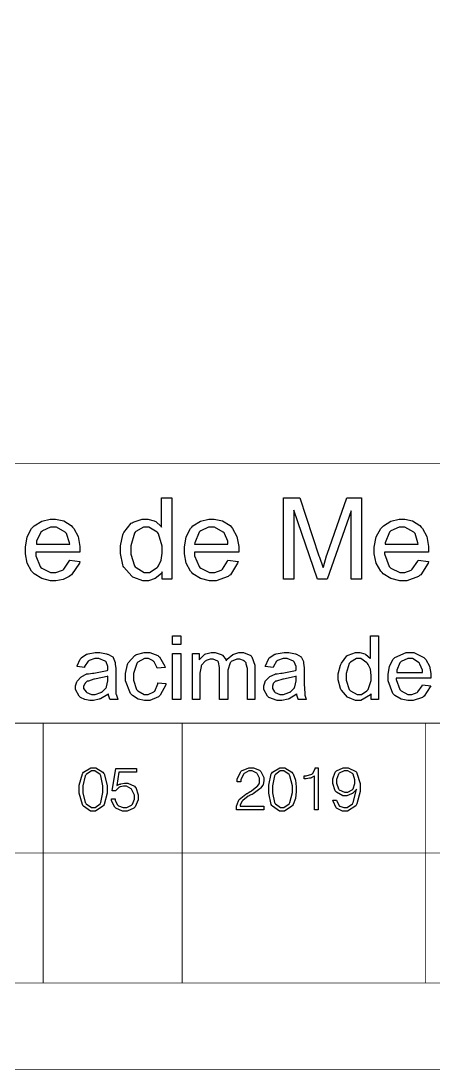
# Model space of a CAD drawing. Extents: x 0 to 210, y 0 to 297.
# Drawn here: x 86.9 to 110.7, y -0.4 to 60.2 of the extents above; entities that cross this region are included whole.
import ezdxf

# ---------------------------------------------------------------- set-up
doc = ezdxf.new("R2010")
doc.units = 0
doc.header["$MEASUREMENT"] = 0
for name, color, linetype in [('C00-00-00-BLACK', 7, 'Continuous'), ('C59-59-59', 251, 'Continuous'), ('CFF-7E-00', 30, 'Continuous')]:
    doc.layers.add(name, color=color, linetype=linetype)

msp = doc.modelspace()

# ---------------------------------------------------------------- linework, layer by layer
at = {"layer": 'C00-00-00-BLACK', "const_width": 0.0423}
msp.add_lwpolyline([(0.0427, -0.3886), (210.36, -0.3886), (210.36, 296.883), (0.0427, 296.883), (0.0427, -0.3886)], close=True, dxfattribs=at)
at = {"layer": 'C00-00-00-BLACK'}
for points in [[(95.0433, 27.9273), (95.0433, 28.3531), (94.9896, 28.2677), (94.6408, 27.9701), (94.2414, 27.8419), (94.1091, 27.8419), (93.919, 27.8419), (93.4007, 28.0224), (93.3482, 28.0541), (93.2836, 28.0968), (92.8261, 28.6274), (92.7943, 28.6907), (92.7626, 28.7652), (92.625, 29.4087), (92.625, 29.6223), (92.625, 29.8566), (92.7626, 30.4822), (92.7943, 30.5566), (92.8261, 30.62), (93.2519, 31.1602), (93.3055, 31.1919), (93.3581, 31.2236), (93.89, 31.4027), (94.0675, 31.4027), (94.2054, 31.4027), (94.5776, 31.298), (94.6203, 31.276), (94.6616, 31.2553), (94.9798, 30.97), (95.002, 30.9383), (95.002, 32.6333), (95.5947, 32.6333), (95.5947, 27.9273), (95.0433, 27.9273)], [(102.042, 27.9273), (102.042, 32.6333), (102.975, 32.6333), (104.076, 29.2847), (104.108, 29.2117), (104.308, 28.6494), (104.33, 28.6067), (104.34, 28.6494), (104.523, 29.2847), (104.545, 29.3688), (105.687, 32.6333), (106.537, 32.6333), (106.537, 27.9273), (105.945, 27.9273), (105.945, 31.8685), (104.545, 27.9273), (103.992, 27.9273), (102.635, 31.9112), (102.635, 27.9273), (102.042, 27.9273)], [(89.6994, 29.0298), (90.2945, 28.9457), (90.2628, 28.8616), (89.8052, 28.1823), (89.7421, 28.1382), (89.6772, 28.0858), (89.3177, 27.9122), (88.9042, 27.8419), (88.7677, 27.8419), (88.5984, 27.8419), (88.0925, 27.9645), (87.6529, 28.236), (87.5799, 28.3104), (87.5055, 28.3848), (87.2561, 28.8506), (87.1569, 29.3991), (87.1569, 29.581), (87.1569, 29.7794), (87.2561, 30.372), (87.5055, 30.8653), (87.5799, 30.9383), (87.6529, 31.0128), (88.0869, 31.2829), (88.5652, 31.4027), (88.725, 31.4027), (88.8834, 31.4027), (89.3604, 31.298), (89.7943, 31.0238), (89.8687, 30.9383), (89.9432, 30.8653), (90.1926, 30.3926), (90.2945, 29.8152), (90.2945, 29.6223), (90.2945, 29.6223), (90.2945, 29.5272), (90.2945, 29.4955), (87.7492, 29.4955), (87.7492, 29.2737), (88.0029, 28.6604), (88.0456, 28.6067), (88.0981, 28.5654), (88.5994, 28.3104), (88.7677, 28.3104), (88.9042, 28.3104), (89.2859, 28.4593), (89.3177, 28.4799), (89.359, 28.5116), (89.6676, 28.9664), (89.6994, 29.0298)], [(87.7919, 29.9613), (89.6994, 29.9613), (89.6881, 30.0357), (89.5078, 30.5676), (89.487, 30.5993), (89.4334, 30.6531), (88.9332, 30.9383), (88.7677, 30.9383), (88.597, 30.9383), (88.1295, 30.7261), (88.0883, 30.6834), (88.0456, 30.6421), (87.7919, 30.1322), (87.7919, 29.9613)], [(93.2201, 29.6223), (93.2201, 29.3798), (93.4325, 28.7032), (93.4752, 28.6494), (93.5274, 28.597), (93.9945, 28.3104), (94.1518, 28.3104), (94.3102, 28.3104), (94.7469, 28.597), (94.7896, 28.6494), (94.8312, 28.6921), (94.9798, 29.0201), (95.0433, 29.4418), (95.0433, 29.581), (95.0433, 29.8359), (94.8312, 30.547), (94.7896, 30.5993), (94.7469, 30.6531), (94.2675, 30.9383), (94.1091, 30.9383), (93.9504, 30.9383), (93.5164, 30.6848), (93.4752, 30.6421), (93.4325, 30.5897), (93.2201, 29.8649), (93.2201, 29.6223)], [(98.8191, 29.0298), (99.4117, 28.9457), (99.3895, 28.8616), (98.9679, 28.1823), (98.9044, 28.1382), (98.8399, 28.0858), (98.1548, 27.8419), (97.9276, 27.8419), (97.7579, 27.8419), (97.2538, 27.9645), (96.8128, 28.236), (96.7398, 28.3104), (96.6653, 28.3848), (96.4159, 28.8506), (96.3165, 29.3991), (96.3165, 29.581), (96.3165, 29.7794), (96.4159, 30.372), (96.6653, 30.8653), (96.7398, 30.9383), (96.8128, 31.0128), (97.2481, 31.2829), (97.7251, 31.4027), (97.8849, 31.4027), (98.0433, 31.4027), (98.5213, 31.298), (98.957, 31.0238), (99.0314, 30.9383), (99.0946, 30.8653), (99.3373, 30.3926), (99.4544, 29.8152), (99.4544, 29.6223), (99.4544, 29.6223), (99.4544, 29.5272), (99.4544, 29.4955), (96.9091, 29.4955), (96.9091, 29.2737), (97.1642, 28.6604), (97.2083, 28.6067), (97.2605, 28.5654), (97.7607, 28.3104), (97.9276, 28.3104), (98.0641, 28.3104), (98.4345, 28.4593), (98.4772, 28.4799), (98.509, 28.5116), (98.7972, 28.9664), (98.8191, 29.0298)], [(96.9091, 29.9613), (98.8191, 29.9613), (98.8191, 30.1212), (98.6374, 30.5676), (98.6056, 30.5993), (98.5629, 30.6531), (98.0542, 30.9383), (97.8849, 30.9383), (97.7152, 30.9383), (97.2605, 30.7261), (97.2083, 30.6834), (97.1642, 30.6421), (96.9186, 30.0357), (96.9091, 29.9613)], [(109.802, 29.0298), (110.398, 28.9457), (110.375, 28.8616), (109.95, 28.1823), (109.886, 28.1382), (109.823, 28.0858), (109.141, 27.8419), (108.913, 27.8419), (108.74, 27.8419), (108.222, 27.9645), (107.789, 28.236), (107.725, 28.3104), (107.651, 28.3848), (107.38, 28.8506), (107.257, 29.3991), (107.257, 29.581), (107.257, 29.7794), (107.38, 30.372), (107.651, 30.8653), (107.725, 30.9383), (107.798, 31.0128), (108.233, 31.2829), (108.711, 31.4027), (108.87, 31.4027), (109.024, 31.4027), (109.484, 31.298), (109.897, 31.0238), (109.971, 30.9383), (110.046, 30.8653), (110.295, 30.3926), (110.398, 29.8152), (110.398, 29.6223), (110.398, 29.6223), (110.398, 29.5272), (110.398, 29.4955), (107.852, 29.4955), (107.862, 29.4004), (108.137, 28.6604), (108.191, 28.6067), (108.233, 28.5654), (108.742, 28.3104), (108.913, 28.3104), (109.04, 28.3104), (109.389, 28.4593), (109.422, 28.4799), (109.463, 28.5116), (109.78, 28.9664), (109.802, 29.0298)], [(107.895, 29.9613), (109.802, 29.9613), (109.791, 30.0357), (109.621, 30.5676), (109.59, 30.5993), (109.547, 30.6531), (109.039, 30.9383), (108.87, 30.9383), (108.7, 30.9383), (108.233, 30.7261), (108.191, 30.6834), (108.149, 30.6421), (107.904, 30.0357), (107.895, 29.9613)], [(95.6359, 24.1543), (95.6359, 24.6641), (96.1044, 24.6641), (96.1044, 24.1543), (95.6359, 24.1543)], [(107.087, 20.9765), (107.087, 21.3155), (107.045, 21.2521), (106.504, 20.9338), (106.325, 20.9338), (106.186, 20.9338), (105.815, 21.0716), (105.773, 21.1033), (105.719, 21.1253), (105.37, 21.5167), (105.35, 21.569), (105.327, 21.6228), (105.18, 22.1244), (105.18, 22.2911), (105.18, 22.4717), (105.317, 22.9581), (105.35, 23.0105), (105.37, 23.0753), (105.687, 23.4983), (105.73, 23.519), (105.773, 23.5507), (106.186, 23.6885), (106.325, 23.6885), (106.43, 23.6885), (106.717, 23.6251), (106.748, 23.6031), (106.78, 23.5824), (107.033, 23.3715), (107.045, 23.3495), (107.045, 24.6641), (107.513, 24.6641), (107.513, 20.9765), (107.087, 20.9765)], [(91.9484, 21.3155), (91.9057, 21.2742), (91.4809, 21.0289), (91.4396, 21.0178), (91.4065, 20.9972), (91.0802, 20.9338), (90.9712, 20.9338), (90.8706, 20.9338), (90.5686, 20.9765), (90.3263, 21.1046), (90.2945, 21.146), (90.2518, 21.1777), (90.0409, 21.5663), (90.0409, 21.6958), (90.0409, 21.7813), (90.1139, 22.0031), (90.1252, 22.0348), (90.1457, 22.0679), (90.3471, 22.2815), (90.3785, 22.2911), (90.3993, 22.3132), (90.6431, 22.451), (90.6748, 22.4607), (90.781, 22.4607), (91.0195, 22.5034), (91.0992, 22.5034), (91.1835, 22.5144), (91.8626, 22.6508), (91.9057, 22.6715), (91.9057, 22.7046), (91.9057, 22.7762), (91.9057, 22.7996), (91.9057, 22.8947), (91.7995, 23.1593), (91.7787, 23.18), (91.7469, 23.202), (91.3874, 23.3495), (91.2675, 23.3495), (91.1504, 23.3495), (90.8223, 23.2447), (90.8018, 23.2227), (90.7701, 23.202), (90.5577, 22.8837), (90.5482, 22.841), (90.1252, 22.8837), (90.1347, 22.9264), (90.3041, 23.3178), (90.3372, 23.3495), (90.358, 23.3812), (90.6748, 23.5934), (90.7175, 23.6031), (90.7591, 23.6251), (91.1722, 23.6885), (91.3102, 23.6885), (91.4481, 23.6885), (91.8312, 23.6251), (91.8626, 23.6031), (91.9043, 23.5934), (92.1798, 23.4556), (92.2017, 23.4335), (92.2115, 23.4129), (92.3177, 23.1276), (92.3286, 23.0959), (92.3286, 23.0008), (92.3713, 22.7858), (92.3713, 22.7142), (92.3713, 22.0762), (92.3713, 21.886), (92.3713, 21.4588), (92.3713, 21.3155), (92.3809, 21.2838), (92.487, 20.9985), (92.498, 20.9765), (92.0323, 20.9765), (92.0214, 20.9985), (91.9484, 21.2369), (91.9484, 21.3155)], [(94.7896, 21.9494), (95.2556, 21.9081), (95.2444, 21.824), (94.9262, 21.2301), (94.8739, 21.1873), (94.82, 21.146), (94.3183, 20.9338), (94.1518, 20.9338), (94.0234, 20.9338), (93.6431, 21.0082), (93.3154, 21.2094), (93.2628, 21.2728), (93.2092, 21.3362), (92.9238, 22.0527), (92.9238, 22.2911), (92.9238, 22.4827), (93.0286, 23.0008), (93.0508, 23.0532), (93.0822, 23.1069), (93.4628, 23.53), (93.5164, 23.5617), (93.5577, 23.5838), (94.0029, 23.6885), (94.1518, 23.6885), (94.3211, 23.6885), (94.7896, 23.519), (94.8323, 23.4763), (94.8849, 23.4446), (95.1907, 22.9154), (95.213, 22.841), (94.7469, 22.7996), (94.736, 22.8424), (94.5677, 23.1593), (94.5363, 23.18), (94.5141, 23.2117), (94.2414, 23.3495), (94.1518, 23.3495), (94.0139, 23.3495), (93.6336, 23.1386), (93.6018, 23.0959), (93.5701, 23.0546), (93.3898, 22.4827), (93.3898, 22.2911), (93.3898, 22.101), (93.5591, 21.569), (93.6018, 21.5263), (93.6336, 21.485), (93.9892, 21.2728), (94.1091, 21.2728), (94.2262, 21.2728), (94.5459, 21.4216), (94.5776, 21.4423), (94.6094, 21.474), (94.7787, 21.897), (94.7896, 21.9494)], [(95.6359, 20.9765), (95.6359, 23.6457), (96.1044, 23.6457), (96.1044, 20.9765), (95.6359, 20.9765)], [(96.7825, 20.9765), (96.7825, 23.6457), (97.1628, 23.6457), (97.1628, 23.2654), (97.1846, 23.2971), (97.4729, 23.5824), (97.5046, 23.6031), (97.5459, 23.6141), (97.8641, 23.6885), (97.9703, 23.6885), (98.0969, 23.6885), (98.4458, 23.5838), (98.4772, 23.5617), (98.509, 23.552), (98.7242, 23.2654), (98.7351, 23.2227), (98.7873, 23.3081), (99.1097, 23.5838), (99.4625, 23.6885), (99.5811, 23.6885), (99.7299, 23.6885), (100.143, 23.519), (100.177, 23.4763), (100.208, 23.4446), (100.389, 22.9609), (100.389, 22.7996), (100.389, 20.9765), (99.9628, 20.9765), (99.9628, 22.6715), (99.9628, 22.768), (99.8873, 23.0325), (99.8774, 23.0532), (99.8774, 23.0959), (99.7712, 23.2131), (99.7507, 23.2227), (99.7285, 23.2447), (99.5218, 23.3068), (99.4544, 23.3068), (99.3373, 23.3068), (99.0205, 23.1703), (98.9887, 23.1372), (98.957, 23.1056), (98.8191, 22.6853), (98.8191, 22.5447), (98.8191, 20.9765), (98.3506, 20.9765), (98.3506, 22.7142), (98.3506, 22.8314), (98.2761, 23.1483), (98.2666, 23.18), (98.2444, 23.202), (97.9745, 23.3068), (97.8849, 23.3068), (97.7995, 23.3068), (97.5678, 23.2337), (97.5473, 23.2227), (97.5141, 23.202), (97.3018, 22.9581), (97.2922, 22.9264), (97.2813, 22.8947), (97.2083, 22.5061), (97.2083, 22.3752), (97.2083, 20.9765), (96.7825, 20.9765)], [(102.804, 21.3155), (102.762, 21.2742), (102.37, 21.0289), (102.339, 21.0178), (102.296, 20.9972), (101.946, 20.9338), (101.83, 20.9338), (101.659, 20.9338), (101.192, 21.1046), (101.151, 21.146), (101.108, 21.1777), (100.896, 21.5663), (100.896, 21.6958), (100.896, 21.7813), (100.97, 22.0031), (100.981, 22.0348), (101.002, 22.0679), (101.213, 22.2815), (101.235, 22.2911), (101.255, 22.3132), (101.544, 22.451), (101.577, 22.4607), (101.672, 22.4607), (101.885, 22.5034), (101.957, 22.5034), (102.052, 22.5144), (102.719, 22.6508), (102.762, 22.6715), (102.762, 22.7046), (102.762, 22.7762), (102.762, 22.7996), (102.762, 22.8947), (102.656, 23.1593), (102.635, 23.18), (102.603, 23.202), (102.245, 23.3495), (102.126, 23.3495), (102.009, 23.3495), (101.681, 23.2447), (101.661, 23.2227), (101.638, 23.202), (101.457, 22.8837), (101.447, 22.841), (100.981, 22.8837), (100.991, 22.9264), (101.17, 23.3178), (101.192, 23.3495), (101.213, 23.3812), (101.533, 23.5934), (101.577, 23.6031), (101.618, 23.6251), (102.063, 23.6885), (102.212, 23.6885), (102.348, 23.6885), (102.719, 23.6251), (102.762, 23.6031), (102.793, 23.5934), (103.05, 23.4556), (103.061, 23.4335), (103.081, 23.4129), (103.188, 23.1758), (103.188, 23.0959), (103.197, 23.0863), (103.23, 22.8079), (103.23, 22.7142), (103.23, 22.0762), (103.23, 21.886), (103.261, 21.3376), (103.271, 21.3155), (103.271, 21.2314), (103.346, 20.9985), (103.357, 20.9765), (102.888, 20.9765), (102.877, 20.9985), (102.804, 21.2369), (102.804, 21.3155)], [(110.056, 21.8226), (110.524, 21.7799), (110.502, 21.7069), (110.152, 21.1777), (110.098, 21.146), (110.056, 21.1046), (109.516, 20.9338), (109.336, 20.9338), (109.207, 20.9338), (108.821, 21.0082), (108.465, 21.2094), (108.402, 21.2728), (108.348, 21.3362), (108.064, 22.0527), (108.064, 22.2911), (108.064, 22.44), (108.154, 22.8851), (108.348, 23.2861), (108.402, 23.3495), (108.465, 23.4032), (109.119, 23.6885), (109.336, 23.6885), (109.548, 23.6885), (110.132, 23.4032), (110.185, 23.3495), (110.249, 23.2861), (110.45, 22.9058), (110.524, 22.4772), (110.524, 22.3339), (110.524, 22.3022), (110.524, 22.2319), (110.524, 22.2071), (108.529, 22.2071), (108.538, 22.1327), (108.753, 21.558), (108.786, 21.5263), (108.828, 21.485), (109.208, 21.2728), (109.336, 21.2728), (109.441, 21.2728), (109.737, 21.3789), (109.759, 21.3996), (109.791, 21.4216), (110.034, 21.7813), (110.056, 21.8226)], [(105.646, 22.2911), (105.646, 22.101), (105.826, 21.569), (105.859, 21.5263), (105.901, 21.485), (106.282, 21.2728), (106.411, 21.2728), (106.527, 21.2728), (106.843, 21.485), (106.875, 21.5263), (106.916, 21.569), (107.087, 22.0789), (107.087, 22.2484), (107.087, 22.3697), (107.045, 22.7307), (106.916, 23.0119), (106.875, 23.0532), (106.843, 23.0959), (106.487, 23.3495), (106.368, 23.3495), (106.24, 23.3495), (105.891, 23.1386), (105.859, 23.0959), (105.826, 23.0546), (105.646, 22.4827), (105.646, 22.2911)], [(108.572, 22.5447), (110.056, 22.5447), (110.056, 22.6729), (109.907, 23.0325), (109.886, 23.0532), (109.854, 23.0959), (109.466, 23.3495), (109.336, 23.3495), (109.198, 23.3495), (108.828, 23.1703), (108.786, 23.1372), (108.753, 23.0959), (108.572, 22.6825), (108.572, 22.5447)], [(91.9057, 22.3339), (91.8626, 22.3132), (91.2262, 22.1754), (91.1408, 22.1644), (91.0978, 22.1534), (90.781, 22.0459), (90.7602, 22.0348), (90.7175, 22.0348), (90.6004, 21.9191), (90.5909, 21.9081), (90.5799, 21.8874), (90.5055, 21.7441), (90.5055, 21.6958), (90.5055, 21.6228), (90.6431, 21.4216), (90.6748, 21.3996), (90.6956, 21.3789), (90.9655, 21.2728), (91.0565, 21.2728), (91.1737, 21.2728), (91.4922, 21.3789), (91.525, 21.3996), (91.5568, 21.4106), (91.8104, 21.6642), (91.8214, 21.6958), (91.8312, 21.7179), (91.9057, 22.0527), (91.9057, 22.1644), (91.9057, 22.3339)], [(102.762, 22.3339), (102.719, 22.3132), (102.126, 22.1754), (102.042, 22.1644), (101.989, 22.1534), (101.638, 22.0459), (101.618, 22.0348), (101.575, 22.0348), (101.457, 21.9191), (101.447, 21.9081), (101.436, 21.8874), (101.404, 21.7441), (101.404, 21.6958), (101.404, 21.6228), (101.512, 21.4216), (101.534, 21.3996), (101.554, 21.3789), (101.823, 21.2728), (101.914, 21.2728), (102.03, 21.2728), (102.348, 21.3789), (102.38, 21.3996), (102.421, 21.4106), (102.665, 21.6642), (102.676, 21.6958), (102.697, 21.7179), (102.762, 22.0527), (102.762, 22.1644), (102.762, 22.3339)], [(90.2518, 15.8034), (90.2518, 16.0376), (90.4325, 16.6853), (90.4642, 16.7376), (90.4956, 16.7914), (90.9161, 17.0339), (91.0565, 17.0339), (91.2054, 17.0339), (91.6093, 16.7914), (91.652, 16.7376), (91.6838, 16.6853), (91.8626, 16.0238), (91.8626, 15.8034), (91.8626, 15.5704), (91.6838, 14.9255), (91.652, 14.8718), (91.6203, 14.8194), (91.1973, 14.5342), (91.0565, 14.5342), (90.9077, 14.5342), (90.4956, 14.8194), (90.4642, 14.8718), (90.4325, 14.9255), (90.2518, 15.5842), (90.2518, 15.8034)], [(92.1177, 15.2535), (92.3286, 15.2535), (92.3286, 15.1584), (92.4662, 14.8939), (92.498, 14.8718), (92.5188, 14.8511), (92.7915, 14.745), (92.8825, 14.745), (92.9873, 14.745), (93.2737, 14.8828), (93.3055, 14.9145), (93.3263, 14.9365), (93.4325, 15.2383), (93.4325, 15.3376), (93.4325, 15.4547), (93.2946, 15.7716), (93.2628, 15.8034), (93.2409, 15.835), (92.9721, 15.9728), (92.8825, 15.9728), (92.8067, 15.9728), (92.6042, 15.9411), (92.5834, 15.9301), (92.5615, 15.9205), (92.3809, 15.7413), (92.3713, 15.7193), (92.159, 15.7193), (92.3713, 16.9912), (93.5591, 16.9912), (93.5591, 16.7804), (92.5407, 16.7804), (92.414, 16.0155), (92.4235, 16.0266), (92.5738, 16.1024), (92.625, 16.1024), (92.6454, 16.1134), (92.8536, 16.1451), (92.9238, 16.1451), (93.0617, 16.1451), (93.4325, 15.9742), (93.4752, 15.9301), (93.5069, 15.8984), (93.6445, 15.4781), (93.6445, 15.3376), (93.6445, 15.1901), (93.4738, 14.7877), (93.4325, 14.745), (93.4007, 14.7133), (93.012, 14.5342), (92.8825, 14.5342), (92.7435, 14.5342), (92.3604, 14.7133), (92.3286, 14.745), (92.2969, 14.7767), (92.1177, 15.135), (92.1177, 15.2535)], [(99.3278, 14.6182), (99.3278, 14.6182), (99.3278, 14.6513), (99.3278, 14.661), (99.3278, 14.661), (99.3278, 14.6926), (99.3278, 14.7023), (99.3278, 14.8194), (99.4322, 15.1267), (99.4544, 15.1681), (99.4752, 15.2011), (99.8664, 15.5181), (99.9201, 15.5498), (99.9299, 15.5608), (100.112, 15.6669), (100.134, 15.6766), (100.186, 15.7082), (100.505, 15.9522), (100.516, 15.9728), (100.525, 15.9839), (100.631, 16.123), (100.642, 16.1451), (100.642, 16.1988), (100.642, 16.3173), (100.642, 16.3559), (100.642, 16.4414), (100.536, 16.6743), (100.516, 16.6949), (100.493, 16.7266), (100.223, 16.8644), (100.134, 16.8644), (100.037, 16.8644), (99.7712, 16.717), (99.7507, 16.6949), (99.719, 16.6743), (99.5811, 16.3408), (99.5811, 16.2292), (99.369, 16.2292), (99.369, 16.378), (99.5497, 16.79), (99.5811, 16.8217), (99.6128, 16.8644), (100.035, 17.0339), (100.177, 17.0339), (100.303, 17.0339), (100.653, 16.8961), (100.685, 16.8644), (100.717, 16.8327), (100.896, 16.4758), (100.896, 16.3559), (100.896, 16.2815), (100.864, 16.0789), (100.855, 16.0569), (100.843, 16.0362), (100.706, 15.8681), (100.685, 15.8461), (100.674, 15.8254), (100.283, 15.5388), (100.219, 15.5071), (100.208, 15.4974), (100.058, 15.434), (100.047, 15.423), (100.004, 15.4023), (99.6858, 15.1488), (99.6654, 15.1267), (99.6431, 15.1061), (99.5384, 14.8994), (99.5384, 14.8305), (100.896, 14.8305), (100.896, 14.6182), (99.3278, 14.6182)], [(101.192, 15.8034), (101.192, 16.0376), (101.33, 16.6853), (101.362, 16.7376), (101.404, 16.7914), (101.818, 17.0339), (101.957, 17.0339), (102.104, 17.0339), (102.518, 16.7914), (102.549, 16.7376), (102.591, 16.6853), (102.719, 16.3353), (102.762, 15.937), (102.762, 15.8034), (102.762, 15.6683), (102.719, 15.259), (102.591, 14.9255), (102.549, 14.8718), (102.518, 14.8194), (102.096, 14.5342), (101.957, 14.5342), (101.808, 14.5342), (101.404, 14.8194), (101.362, 14.8718), (101.33, 14.9255), (101.192, 15.5842), (101.192, 15.8034)], [(103.823, 14.6182), (103.823, 16.5681), (103.812, 16.5585), (103.631, 16.4524), (103.61, 16.4414), (103.525, 16.4414), (103.335, 16.3987), (103.271, 16.3987), (103.23, 16.3987), (103.23, 16.5681), (103.23, 16.5681), (103.346, 16.5681), (103.674, 16.6743), (103.696, 16.6949), (103.717, 16.717), (103.855, 16.9926), (103.866, 17.0339), (104.033, 17.0339), (104.033, 14.6182), (103.823, 14.6182)], [(105.095, 15.1681), (105.104, 15.1364), (105.242, 14.8525), (105.264, 14.8305), (105.285, 14.8208), (105.523, 14.745), (105.603, 14.745), (105.709, 14.745), (106.007, 14.9572), (106.029, 14.9986), (106.061, 15.0413), (106.23, 15.7193), (106.241, 15.8034), (106.219, 15.7716), (106.007, 15.5608), (105.986, 15.5498), (105.955, 15.5291), (105.69, 15.423), (105.603, 15.423), (105.465, 15.423), (105.085, 15.6352), (105.053, 15.6766), (105.02, 15.7082), (104.884, 16.1313), (104.884, 16.2719), (104.884, 16.4097), (105.02, 16.79), (105.053, 16.8217), (105.095, 16.8644), (105.475, 17.0339), (105.603, 17.0339), (105.762, 17.0339), (106.209, 16.8231), (106.241, 16.7804), (106.273, 16.728), (106.452, 16.13), (106.452, 15.9301), (106.452, 15.6766), (106.273, 14.9683), (106.241, 14.9145), (106.198, 14.8511), (105.719, 14.5342), (105.561, 14.5342), (105.444, 14.5342), (105.126, 14.6816), (105.095, 14.7023), (105.063, 14.7354), (104.894, 15.1157), (104.884, 15.1681), (105.095, 15.1681)], [(90.4642, 15.8034), (90.4642, 15.6022), (90.6004, 15.0413), (90.6336, 14.9986), (90.6544, 14.9572), (90.956, 14.745), (91.0565, 14.745), (91.1627, 14.745), (91.4495, 14.9572), (91.4823, 14.9986), (91.5031, 15.0413), (91.6093, 15.6132), (91.6093, 15.8034), (91.6093, 16.0059), (91.5031, 16.5695), (91.4823, 16.6109), (91.4495, 16.6536), (91.1546, 16.8644), (91.0565, 16.8644), (90.9507, 16.8644), (90.6544, 16.6536), (90.6336, 16.6109), (90.6004, 16.5695), (90.4642, 15.9949), (90.4642, 15.8034)], [(101.404, 15.8034), (101.404, 15.6022), (101.512, 15.0413), (101.534, 14.9986), (101.565, 14.9572), (101.859, 14.745), (101.957, 14.745), (102.062, 14.745), (102.358, 14.9572), (102.38, 14.9986), (102.401, 15.0413), (102.549, 15.6132), (102.549, 15.8034), (102.549, 16.0059), (102.401, 16.5695), (102.38, 16.6109), (102.358, 16.6536), (102.056, 16.8644), (101.957, 16.8644), (101.851, 16.8644), (101.565, 16.6536), (101.534, 16.6109), (101.512, 16.5695), (101.404, 15.9949), (101.404, 15.8034)], [(105.095, 16.2719), (105.095, 16.1548), (105.199, 15.8254), (105.222, 15.8034), (105.253, 15.7716), (105.547, 15.6338), (105.646, 15.6338), (105.741, 15.6338), (105.997, 15.7716), (106.029, 15.8034), (106.05, 15.8254), (106.156, 16.1286), (106.156, 16.2292), (106.156, 16.3463), (106.05, 16.6632), (106.029, 16.6949), (106.007, 16.717), (105.736, 16.8644), (105.646, 16.8644), (105.54, 16.8644), (105.253, 16.7266), (105.222, 16.6949), (105.199, 16.6743), (105.095, 16.3725), (105.095, 16.2719)]]:
    msp.add_lwpolyline(points, close=True, dxfattribs=at)
at = {"layer": 'C00-00-00-BLACK', "const_width": 0.0423}
for points in [[(110.228, 4.6137), (110.228, 19.6191)], [(51.4036, 12.1185), (168.415, 12.1185)]]:
    msp.add_lwpolyline(points, dxfattribs=at)
at = {"layer": 'C59-59-59', "const_width": 0.0423}
for points in [[(88.1726, 4.6137), (88.1726, 19.6191)], [(96.1898, 4.6137), (96.1898, 19.6191)]]:
    msp.add_lwpolyline(points, dxfattribs=at)
at = {"layer": 'CFF-7E-00', "const_width": 0.0423}
for points in [[(5.0478, 34.6259), (205.357, 34.6259)], [(51.4036, 19.6191), (205.314, 19.6191)], [(5.0478, 4.6137), (205.357, 4.6137)]]:
    msp.add_lwpolyline(points, dxfattribs=at)

doc.saveas('drawing.dxf')
